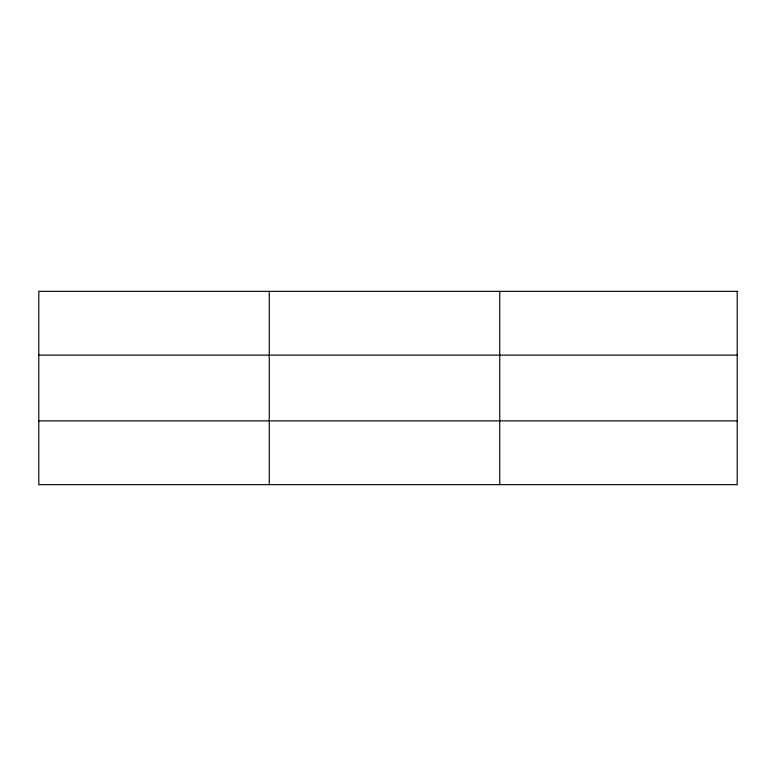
<?xml version="1.0" encoding="UTF-8"?>
<svg xmlns="http://www.w3.org/2000/svg" width="776" height="776" viewBox="0 0 776 776"><rect width="100%" height="100%" fill="white"/><g stroke="black" fill="none" stroke-linecap="round" stroke-linejoin="round"><path stroke-width="1.16" d="M269.272 291.349L269.272 484.651M499.744 291.349L499.744 484.651M38.8 355.136L737.2 355.136M38.8 420.864L737.2 420.864M737.2 291.349L737.2 484.651L38.8 484.651L38.8 291.349L737.2 291.349"/></g></svg>
